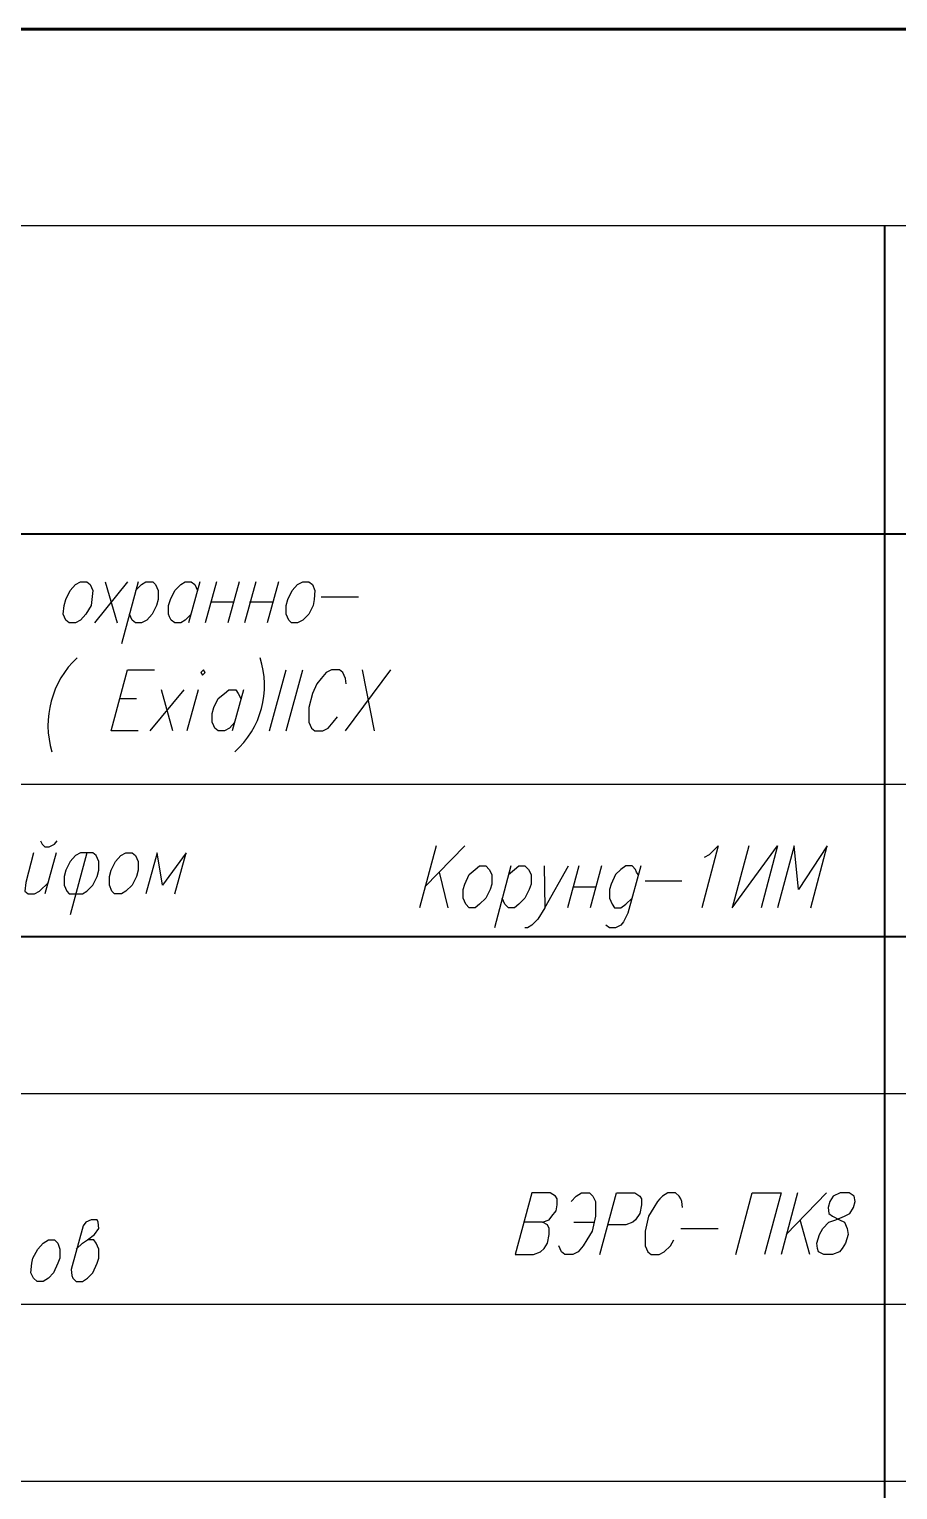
# Model space of a CAD drawing. Header units: millimetres. Extents: x 2185 to 8290, y 601 to 2456.
# Drawn here: x 4502.8 to 4559.8, y 1747.1 to 1842.9 of the extents above; entities that cross this region are included whole.
import ezdxf

# ---------------------------------------------------------------- set-up
doc = ezdxf.new("R2010")
doc.units = ezdxf.units.MM
for name, color, linetype in [('PDF _0', 7, 'Continuous'), ('PDF _ТаБлица', 7, 'Continuous'), ('PDF _Текст.', 7, 'Continuous')]:
    doc.layers.add(name, color=color, linetype=linetype)

msp = doc.modelspace()

# ---------------------------------------------------------------- linework, layer by layer
at = {"color": 0, "lineweight": 60}
msp.add_line((3830.299, 1842.906), (4646.299, 1842.906), dxfattribs=at)
at = {"layer": 'PDF _0', "lineweight": 25}
for points in [[(4396.97, 1830.026), (4646.896, 1830.026)], [(4396.97, 1793.392), (4646.896, 1793.392)], [(4396.97, 1773.103), (4646.896, 1773.103)], [(4397.427, 1759.272), (4647.353, 1759.272)], [(4396.97, 1747.67), (4646.896, 1747.67)]]:
    msp.add_lwpolyline(points, dxfattribs=at)
at = {"layer": 'PDF _ТаБлица', "lineweight": 40}
for points in [[(4558.939, 1551.182), (4558.939, 1830.026)], [(4396.97, 1809.795), (4646.896, 1809.795)], [(4396.97, 1783.39), (4646.896, 1783.39)]]:
    msp.add_lwpolyline(points, dxfattribs=at)
at = {"layer": 'PDF _Текст.', "lineweight": 25}
for points in [[(4506.187, 1806.651), (4506.588, 1806.651), (4506.816, 1806.48), (4506.988, 1806.08), (4506.93, 1805.508), (4506.873, 1805.108), (4506.53, 1804.537), (4506.187, 1804.137), (4505.845, 1803.965), (4505.444, 1803.965), (4505.216, 1804.137), (4505.044, 1804.537), (4505.102, 1805.108), (4505.216, 1805.508), (4505.502, 1806.08), (4505.845, 1806.48)], [(4520.761, 1806.651), (4521.161, 1806.651), (4521.39, 1806.48), (4521.561, 1806.08), (4521.504, 1805.508), (4521.447, 1805.108), (4521.161, 1804.537), (4520.761, 1804.137), (4520.418, 1803.965), (4520.018, 1803.965), (4519.847, 1804.137), (4519.675, 1804.537), (4519.675, 1805.108), (4519.79, 1805.508), (4520.075, 1806.08), (4520.418, 1806.48)], [(4514.074, 1800.707), (4514.189, 1800.536), (4514.36, 1800.707), (4514.246, 1800.879)], [(4506.988, 1788.877), (4506.187, 1788.877), (4505.845, 1788.706), (4505.502, 1788.305), (4505.216, 1787.734), (4505.102, 1787.334), (4505.102, 1786.762), (4505.273, 1786.362), (4505.444, 1786.191), (4506.302, 1786.191), (4506.588, 1786.362), (4506.988, 1786.762), (4507.273, 1787.334), (4507.388, 1787.734), (4507.388, 1788.305), (4507.216, 1788.706)], [(4509.159, 1788.877), (4509.559, 1788.877), (4509.788, 1788.706), (4509.959, 1788.305), (4509.959, 1787.734), (4509.845, 1787.334), (4509.559, 1786.762), (4509.159, 1786.362), (4508.874, 1786.191), (4508.416, 1786.191), (4508.245, 1786.362), (4508.073, 1786.762), (4508.073, 1787.334), (4508.188, 1787.734), (4508.474, 1788.305), (4508.816, 1788.706)], [(4532.363, 1788.02), (4532.763, 1788.02), (4532.992, 1787.791), (4533.163, 1787.448), (4533.163, 1786.82), (4533.049, 1786.477), (4532.763, 1785.905), (4532.363, 1785.505), (4532.077, 1785.276), (4531.677, 1785.276), (4531.449, 1785.505), (4531.277, 1785.905), (4531.277, 1786.477), (4531.391, 1786.82), (4531.677, 1787.448), (4532.077, 1787.791)], [(4556.024, 1766.588), (4555.567, 1766.359), (4555.338, 1766.016), (4555.224, 1765.616), (4555.281, 1765.216), (4555.51, 1765.045), (4555.967, 1764.816), (4556.31, 1764.645), (4556.481, 1764.244), (4556.538, 1763.844), (4556.367, 1763.273), (4556.138, 1762.93), (4555.967, 1762.701), (4555.51, 1762.53), (4554.938, 1762.53), (4554.595, 1762.701), (4554.538, 1762.93), (4554.481, 1763.273), (4554.652, 1763.844), (4554.881, 1764.244), (4555.281, 1764.645), (4555.738, 1764.816), (4556.31, 1765.045), (4556.653, 1765.216), (4556.881, 1765.616), (4556.996, 1766.016), (4556.938, 1766.359), (4556.596, 1766.588)], [(4504.073, 1763.501), (4504.473, 1763.501), (4504.702, 1763.273), (4504.816, 1762.873), (4504.816, 1762.301), (4504.702, 1761.958), (4504.416, 1761.33), (4504.073, 1760.987), (4503.73, 1760.758), (4503.33, 1760.758), (4503.101, 1760.987), (4502.93, 1761.33), (4502.987, 1761.958), (4503.044, 1762.301), (4503.387, 1762.873), (4503.73, 1763.273)]]:
    msp.add_lwpolyline(points, close=True, dxfattribs=at)
for points in [[(4509.274, 1806.651), (4507.102, 1803.965)], [(4507.788, 1806.651), (4508.588, 1803.965)], [(4509.959, 1806.651), (4508.874, 1802.593)], [(4509.788, 1806.08), (4510.188, 1806.48), (4510.474, 1806.651), (4510.931, 1806.651), (4511.103, 1806.48), (4511.274, 1806.08), (4511.274, 1805.508), (4511.16, 1805.108), (4510.874, 1804.537), (4510.531, 1804.137), (4510.188, 1803.965), (4509.788, 1803.965), (4509.559, 1804.137), (4509.388, 1804.537)], [(4513.446, 1804.537), (4513.046, 1804.137), (4512.76, 1803.965), (4512.36, 1803.965), (4512.131, 1804.137), (4512.017, 1804.365), (4511.96, 1804.537), (4511.96, 1805.108), (4512.074, 1805.508), (4512.36, 1806.08), (4512.76, 1806.48), (4513.046, 1806.651), (4513.446, 1806.651), (4513.674, 1806.48), (4513.846, 1806.08)], [(4514.017, 1806.651), (4513.274, 1803.965)], [(4515.103, 1806.651), (4514.36, 1803.965)], [(4516.589, 1806.651), (4515.846, 1803.965)], [(4517.675, 1806.651), (4516.932, 1803.965)], [(4519.161, 1806.651), (4518.418, 1803.965)], [(4514.703, 1805.337), (4516.189, 1805.337)], [(4517.275, 1805.337), (4518.761, 1805.337)], [(4521.961, 1805.68), (4524.419, 1805.68)], [(4509.959, 1796.878), (4508.188, 1796.878), (4509.274, 1800.879), (4511.045, 1800.879)], [(4518.589, 1796.878), (4519.675, 1800.879)], [(4519.675, 1796.878), (4520.761, 1800.879)], [(4523.619, 1799.964), (4523.562, 1800.307), (4523.39, 1800.707), (4523.162, 1800.879), (4522.647, 1800.879), (4522.304, 1800.707), (4521.961, 1800.307), (4521.676, 1799.964), (4521.39, 1799.336), (4521.161, 1798.421), (4521.161, 1797.793), (4521.161, 1797.45), (4521.333, 1797.05), (4521.561, 1796.878), (4522.076, 1796.878), (4522.419, 1797.05), (4522.762, 1797.45), (4523.047, 1797.793)], [(4523.562, 1796.878), (4526.534, 1800.879)], [(4524.648, 1800.879), (4525.448, 1796.878)], [(4510.76, 1796.878), (4512.989, 1799.564)], [(4512.246, 1796.878), (4511.503, 1799.564)], [(4513.903, 1799.564), (4513.16, 1796.878)], [(4516.303, 1797.45), (4515.96, 1797.05), (4515.618, 1796.878), (4515.217, 1796.878), (4514.989, 1797.05), (4514.932, 1797.221), (4514.817, 1797.45), (4514.817, 1798.021), (4514.932, 1798.421), (4515.217, 1798.993), (4515.618, 1799.336), (4515.903, 1799.564), (4516.361, 1799.564), (4516.532, 1799.336), (4516.703, 1798.993)], [(4516.875, 1799.564), (4516.132, 1796.878)], [(4508.759, 1798.993), (4509.845, 1798.993)], [(4503.558, 1789.677), (4503.673, 1789.448), (4503.844, 1789.277), (4504.13, 1789.277), (4504.473, 1789.448), (4504.644, 1789.677)], [(4503.101, 1788.877), (4502.587, 1786.934), (4502.53, 1786.362), (4502.758, 1786.191), (4503.158, 1786.191), (4503.501, 1786.362), (4504.073, 1786.934)], [(4504.587, 1788.877), (4503.844, 1786.191)], [(4506.588, 1788.877), (4505.502, 1784.819)], [(4512.36, 1786.191), (4513.103, 1788.877), (4511.56, 1786.762), (4511.217, 1788.877), (4510.474, 1786.191)], [(4529.505, 1789.334), (4528.42, 1785.276)], [(4531.391, 1789.334), (4528.762, 1786.648)], [(4547.108, 1788.591), (4547.451, 1788.763), (4548.023, 1789.334), (4546.937, 1785.276)], [(4550.023, 1789.334), (4548.937, 1785.276), (4551.909, 1789.334), (4550.823, 1785.276)], [(4554.081, 1785.276), (4555.167, 1789.334), (4553.281, 1786.477), (4552.995, 1789.334), (4551.909, 1785.276)], [(4534.421, 1788.02), (4533.335, 1783.962)], [(4534.249, 1787.448), (4534.649, 1787.791), (4534.935, 1788.02), (4535.335, 1788.02), (4535.564, 1787.791), (4535.735, 1787.448), (4535.735, 1786.82), (4535.621, 1786.477), (4535.335, 1785.905), (4534.935, 1785.505), (4534.649, 1785.276), (4534.249, 1785.276), (4534.02, 1785.505), (4533.849, 1785.905)], [(4536.592, 1788.02), (4536.649, 1785.276), (4538.193, 1788.02)], [(4538.878, 1788.02), (4538.135, 1785.276)], [(4540.364, 1788.02), (4539.621, 1785.276)], [(4542.936, 1788.02), (4542.079, 1784.933), (4541.793, 1784.362), (4541.622, 1784.133), (4541.279, 1783.962), (4540.879, 1783.962), (4540.65, 1784.133)], [(4542.765, 1787.448), (4542.65, 1787.62), (4542.593, 1787.791), (4542.365, 1788.02), (4541.965, 1788.02), (4541.622, 1787.791), (4541.279, 1787.448), (4540.993, 1786.82), (4540.879, 1786.477), (4540.879, 1785.905), (4541.05, 1785.505), (4541.222, 1785.276), (4541.622, 1785.276), (4541.965, 1785.505), (4542.365, 1785.905)], [(4530.306, 1785.276), (4529.734, 1787.62)], [(4543.222, 1787.048), (4545.622, 1787.048)], [(4538.478, 1786.648), (4539.964, 1786.648)], [(4536.649, 1785.276), (4536.192, 1784.533), (4535.792, 1784.133), (4535.506, 1783.962), (4535.335, 1783.962)], [(4536.478, 1764.645), (4536.935, 1764.816), (4537.107, 1765.045), (4537.392, 1765.388), (4537.45, 1765.788), (4537.45, 1766.188), (4537.335, 1766.359), (4536.992, 1766.588), (4535.792, 1766.588), (4534.706, 1762.53), (4535.906, 1762.53), (4536.364, 1762.701), (4536.592, 1762.93), (4536.821, 1763.273), (4536.935, 1763.844), (4536.935, 1764.244), (4536.821, 1764.473), (4536.478, 1764.645), (4535.278, 1764.645)], [(4538.364, 1766.016), (4538.707, 1766.359), (4539.05, 1766.588), (4539.564, 1766.588), (4539.793, 1766.359), (4539.964, 1766.016), (4539.964, 1765.616), (4539.964, 1765.045), (4539.736, 1764.073), (4539.393, 1763.501), (4539.164, 1763.101), (4538.821, 1762.701), (4538.478, 1762.53), (4537.964, 1762.53), (4537.735, 1762.701), (4537.564, 1763.101)], [(4540.25, 1762.53), (4541.336, 1766.588), (4542.536, 1766.588), (4542.879, 1766.359), (4542.993, 1766.188), (4542.993, 1765.788), (4542.879, 1765.216), (4542.593, 1764.816), (4542.422, 1764.645), (4541.965, 1764.473), (4540.764, 1764.473)], [(4545.679, 1765.616), (4545.622, 1766.016), (4545.565, 1766.188), (4545.451, 1766.359), (4545.222, 1766.588), (4544.708, 1766.588), (4544.365, 1766.359), (4544.194, 1766.188), (4544.022, 1766.016), (4543.793, 1765.616), (4543.451, 1765.045), (4543.222, 1764.073), (4543.222, 1763.501), (4543.222, 1763.101), (4543.393, 1762.701), (4543.622, 1762.53), (4544.136, 1762.53), (4544.479, 1762.701), (4544.879, 1763.101), (4545.108, 1763.501)], [(4549.166, 1762.53), (4550.252, 1766.588), (4552.138, 1766.588), (4551.052, 1762.53)], [(4553.224, 1766.588), (4552.138, 1762.53)], [(4555.11, 1766.588), (4552.481, 1763.844)], [(4505.902, 1762.873), (4506.302, 1763.273), (4506.645, 1763.501), (4507.102, 1763.844), (4507.388, 1764.244), (4507.331, 1764.645), (4507.273, 1764.816), (4506.873, 1764.816), (4506.53, 1764.645), (4506.359, 1764.416), (4505.559, 1761.558), (4505.616, 1761.158), (4505.673, 1760.987), (4505.902, 1760.758), (4506.302, 1760.758), (4506.645, 1760.987), (4506.988, 1761.33), (4507.273, 1761.958), (4507.388, 1762.301), (4507.388, 1762.873), (4507.216, 1763.273), (4507.045, 1763.501), (4506.645, 1763.501)], [(4554.024, 1762.53), (4553.395, 1764.816)], [(4538.535, 1764.645), (4539.85, 1764.645)], [(4545.565, 1764.244), (4548.023, 1764.244)]]:
    msp.add_lwpolyline(points, dxfattribs=at)
for centre, radius, start, end in [((4510.132, 1797.25), 6.085, 133.2941, 196.64504), ((4512.43, 1799.855), 5.824, 311.69239, 18.24675)]:
    msp.add_arc(centre, radius, start, end, dxfattribs=at)

doc.saveas('drawing.dxf')
